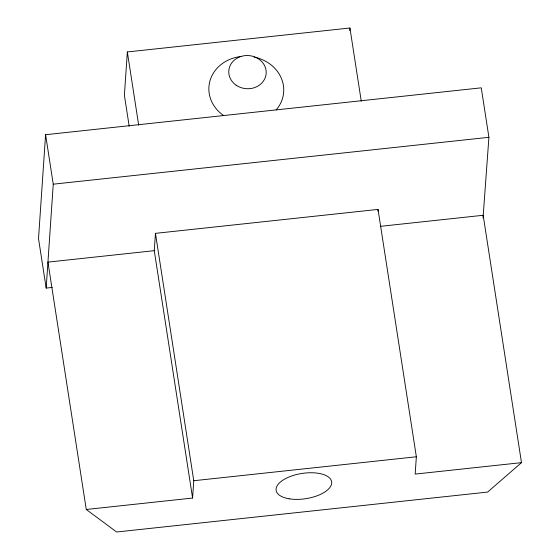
<?xml version="1.0" encoding="UTF-8"?>
<svg xmlns="http://www.w3.org/2000/svg" width="560" height="560" viewBox="0 0 560 560"><rect width="100%" height="100%" fill="white"/><g stroke="black" fill="none" stroke-linecap="round" stroke-linejoin="round"><path stroke-width="0.84" d="M483.035 217.875L488.915 137.305L481.25 87.829L45.591 134.708L38.514 238.616L46.172 288.092L52.255 287.434M46.172 288.092L53.256 184.184L45.591 134.708M361.277 101.297L349.923 28L127.344 51.954L124.39 95.242L129.199 126.287M154.266 250.67L47.943 262.115L86.268 509.481L192.591 498.043L154.266 250.67L155.449 233.352L378.028 209.405L416.353 456.771L415.17 474.089L521.486 462.644L483.168 215.278L380.303 226.345M192.591 498.043L193.767 480.725L155.449 233.352M349.748 30.597L349.923 28M377.909 211.134L378.028 209.405M521.486 462.644L487.592 492.079L116.627 532L86.268 509.481M53.256 184.184L488.915 137.305M193.767 480.725L416.353 456.771M127.344 51.954L138.698 125.244M254.184 57.092A37.464 33.201 3.9 0 1 276.143 109.949M223.678 115.591A37.464 33.201 3.9 0 1 210.07 80.514A37.464 33.201 3.9 0 1 241.185 56.469M289.198 498.806A28.098 12.768 -8.8 0 0 331.702 483.07A28.098 12.768 -8.8 0 0 290.738 476.315A28.098 12.768 -8.8 0 0 289.198 498.806M236.166 85.204A18.732 16.604 3.9 0 0 266.056 74.473A18.732 16.604 3.9 0 0 240.212 56.721A18.732 16.604 3.9 0 0 236.166 85.204"/></g></svg>
